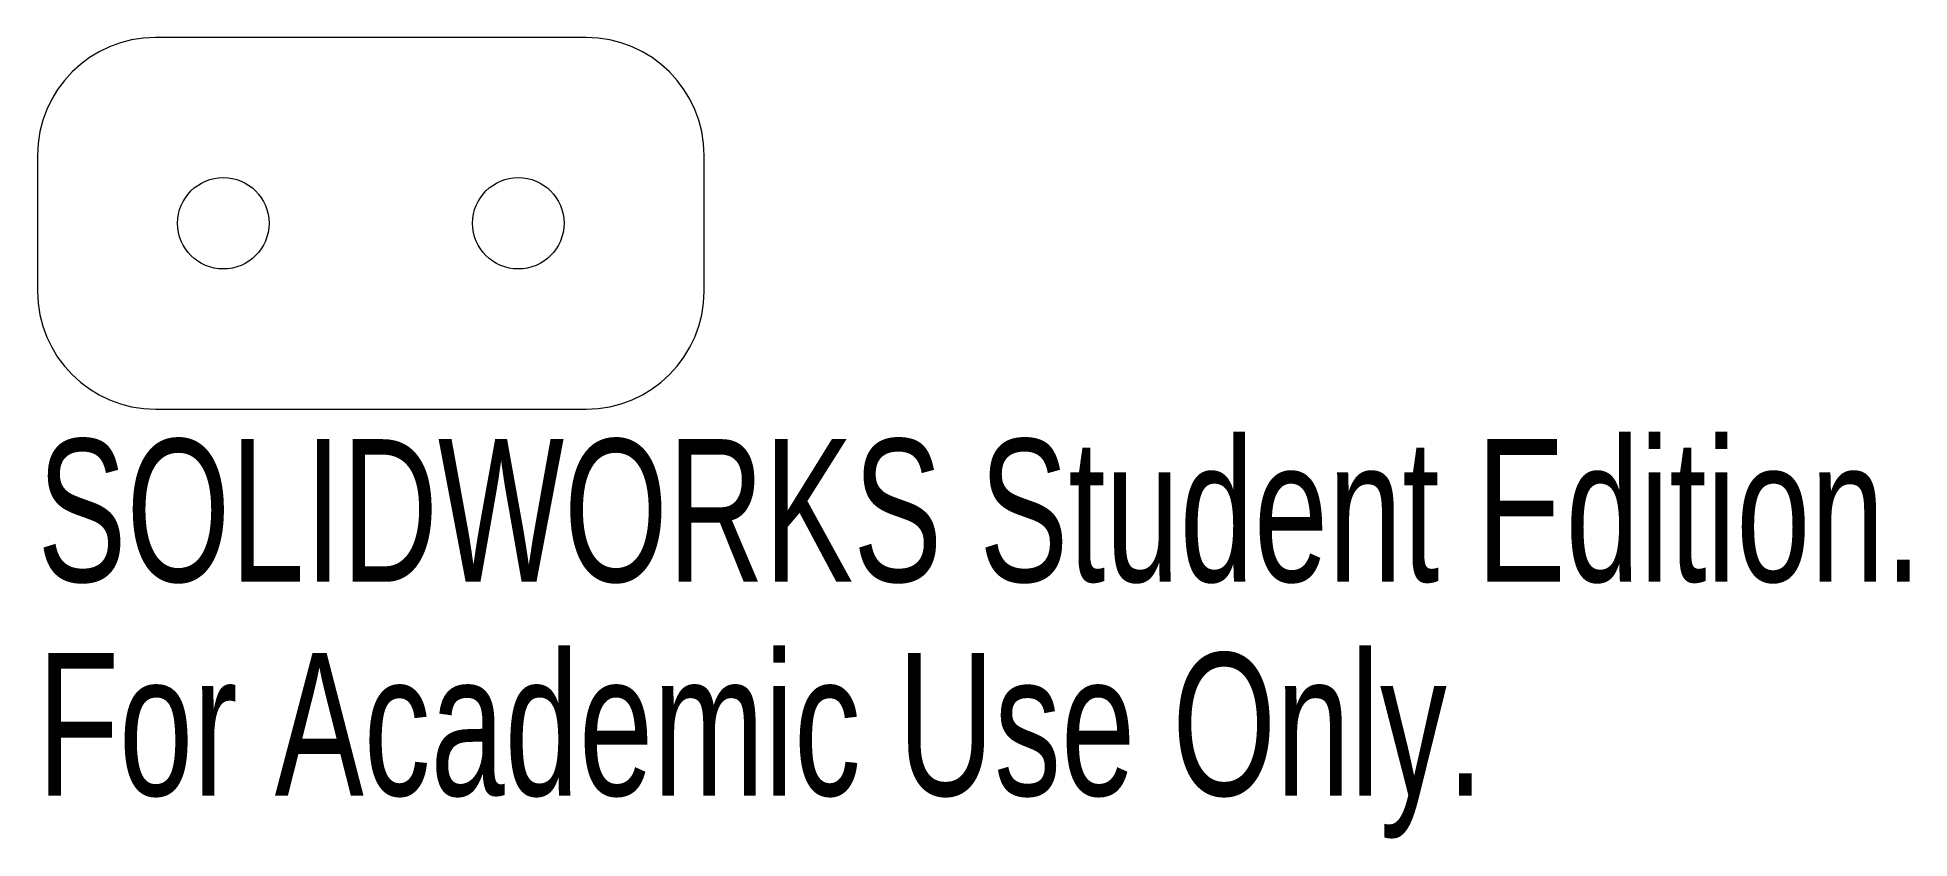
# Model space of a CAD drawing. Header units: millimetres. Extents: x -4 to 59.5, y -27.2 to 0.
import ezdxf

# ---------------------------------------------------------------- set-up
doc = ezdxf.new("R2010")
doc.units = ezdxf.units.MM
doc.styles.add('SLDTEXTSTYLE0', font='TXT', dxfattribs={"width": 0.7})

msp = doc.modelspace()

# ---------------------------------------------------------------- linework, layer by layer
at = {"color": 7, "linetype": 'Continuous', "lineweight": 15}
for p, q in [((14.6, 0), (0, 0)), ((-4, -4), (-4, -8.6)), ((18.6, -8.6), (18.6, -4)), ((0, -12.6), (14.6, -12.6))]:
    msp.add_line(p, q, dxfattribs=at)
for centre in [(2.3, -6.3), (12.3, -6.3)]:
    msp.add_circle(centre, 1.55, dxfattribs=at)
for centre, start, end in [((0, -4), 90, 180), ((14.6, -4), 0, 90), ((0, -8.6), 180, 270), ((14.6, -8.6), 270, 0)]:
    msp.add_arc(centre, 4, start, end, dxfattribs=at)

# ---------------------------------------------------------------- texts
at = {"color": 7, "linetype": 'Continuous', "char_height": 4.83362, "attachment_point": 1, "style": 'SLDTEXTSTYLE0'}
for s, insert in [('SOLIDWORKS Student Edition.', (-4, -13.62)), ('For Academic Use Only.', (-4, -20.87))]:
    msp.add_mtext(s, dxfattribs=dict(at, insert=insert))

doc.saveas('drawing.dxf')
